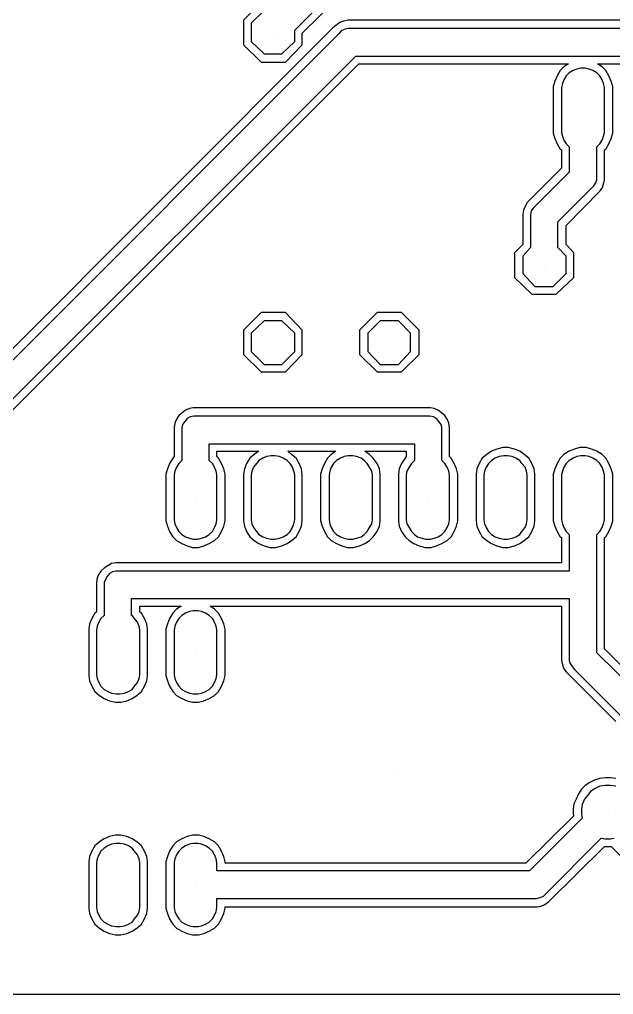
# Model space of a CAD drawing. Extents: x -4564 to 93, y -2074 to 43.
# Drawn here: x -3279 to -2500, y -2074 to -796 of the extents above; entities that cross this region are included whole.
import ezdxf

# ---------------------------------------------------------------- set-up
doc = ezdxf.new("R2010")
doc.units = 0
for name, color, linetype in [('1', 1, 'CONTINUOUS'), ('12', 12, 'CONTINUOUS'), ('3', 3, 'CONTINUOUS'), ('4', 4, 'CONTINUOUS'), ('7', 7, 'CONTINUOUS')]:
    doc.layers.add(name, color=color, linetype=linetype)

msp = doc.modelspace()

# ---------------------------------------------------------------- linework, layer by layer
at = {"layer": '1'}
for p, q in [((-2946, -813), (-2946, -813)), ((-2540, -914), (-2540, -914)), ((-2591, -1118), (-2591, -1118)), ((-2946, -1219), (-2946, -1219)), ((-2794, -1219), (-2794, -1219)), ((-3048, -1422), (-3048, -1422)), ((-2946, -1422), (-2946, -1422)), ((-2845, -1422), (-2845, -1422)), ((-2743, -1422), (-2743, -1422)), ((-2642, -1422), (-2642, -1422)), ((-2540, -1422), (-2540, -1422)), ((-3150, -1626), (-3150, -1626)), ((-3048, -1626), (-3048, -1626)), ((-3150, -1930), (-3150, -1930)), ((-3048, -1930), (-3048, -1930))]:
    msp.add_line(p, q, dxfattribs=at)
at = {"layer": '12'}
msp.add_line((-2507, -1835), (-2507, -1835), dxfattribs=at)
at = {"layer": '3'}
for p, q in [((-2918, -810), (-2736, -628)), ((-2958, -784), (-2975, -801)), ((-2975, -801), (-2975, -825)), ((-2975, -801), (-2975, -801)), ((-2860, -815), (-3699, -1653)), ((-2918, -825), (-2918, -810)), ((-2857, -811), (-2860, -815)), ((-2853, -809), (-2857, -811)), ((-2848, -808), (-2853, -809)), ((-2233, -808), (-2848, -808)), ((-2975, -825), (-2958, -841)), ((-2935, -841), (-2918, -825)), ((-2958, -841), (-2935, -841)), ((-3667, -1672), (-2838, -844)), ((-2838, -844), (-2253, -844)), ((-2558, -866), (-2562, -870)), ((-2553, -863), (-2558, -866)), ((-2548, -861), (-2553, -863)), ((-2543, -860), (-2548, -861)), ((-2537, -860), (-2543, -860)), ((-2532, -861), (-2537, -860)), ((-2527, -863), (-2532, -861)), ((-2522, -866), (-2527, -863)), ((-2518, -870), (-2522, -866)), ((-2567, -880), (-2568, -885)), ((-2565, -875), (-2567, -880)), ((-2562, -870), (-2565, -875)), ((-2515, -875), (-2518, -870)), ((-2513, -880), (-2515, -875)), ((-2512, -885), (-2513, -880)), ((-2568, -885), (-2568, -944)), ((-2512, -944), (-2512, -885)), ((-2568, -944), (-2567, -949)), ((-2513, -949), (-2512, -944)), ((-2567, -949), (-2565, -954)), ((-2565, -954), (-2562, -959)), ((-2518, -959), (-2515, -954)), ((-2515, -954), (-2513, -949)), ((-2562, -959), (-2558, -963)), ((-2558, -963), (-2558, -963)), ((-2558, -963), (-2558, -996)), ((-2522, -963), (-2518, -959)), ((-2522, -1006), (-2522, -963)), ((-2522, -963), (-2522, -963)), ((-2558, -996), (-2605, -1043)), ((-2523, -1010), (-2522, -1006)), ((-2573, -1061), (-2526, -1014)), ((-2526, -1014), (-2523, -1010)), ((-2608, -1047), (-2609, -1052)), ((-2605, -1043), (-2608, -1047)), ((-2609, -1052), (-2609, -1095)), ((-2573, -1095), (-2573, -1061)), ((-2609, -1095), (-2619, -1106)), ((-2562, -1106), (-2573, -1095)), ((-2619, -1106), (-2619, -1129)), ((-2619, -1106), (-2619, -1106)), ((-2562, -1129), (-2562, -1106)), ((-2619, -1129), (-2603, -1146)), ((-2579, -1146), (-2562, -1129)), ((-2603, -1146), (-2579, -1146)), ((-2958, -1191), (-2975, -1207)), ((-2935, -1191), (-2958, -1191)), ((-2918, -1207), (-2935, -1191)), ((-2806, -1191), (-2822, -1207)), ((-2782, -1191), (-2806, -1191)), ((-2766, -1207), (-2782, -1191)), ((-2975, -1207), (-2975, -1231)), ((-2975, -1207), (-2975, -1207)), ((-2918, -1231), (-2918, -1207)), ((-2822, -1207), (-2822, -1231)), ((-2822, -1207), (-2822, -1207)), ((-2766, -1231), (-2766, -1207)), ((-2975, -1231), (-2958, -1248)), ((-2935, -1248), (-2918, -1231)), ((-2822, -1231), (-2806, -1248)), ((-2782, -1248), (-2766, -1231)), ((-2958, -1248), (-2935, -1248)), ((-2806, -1248), (-2782, -1248)), ((-3050, -1316), (-3055, -1317)), ((-2741, -1316), (-3050, -1316)), ((-2736, -1317), (-2741, -1316)), ((-3065, -1327), (-3066, -1331)), ((-3062, -1323), (-3065, -1327)), ((-3059, -1319), (-3062, -1323)), ((-3055, -1317), (-3059, -1319)), ((-2732, -1319), (-2736, -1317)), ((-2729, -1323), (-2732, -1319)), ((-2726, -1327), (-2729, -1323)), ((-2725, -1331), (-2726, -1327)), ((-3066, -1331), (-3066, -1374)), ((-2725, -1374), (-2725, -1331)), ((-3030, -1374), (-3030, -1352)), ((-3030, -1352), (-2761, -1352)), ((-2761, -1352), (-2761, -1374)), ((-3070, -1378), (-3073, -1383)), ((-3066, -1374), (-3070, -1378)), ((-3066, -1374), (-3066, -1374)), ((-3026, -1378), (-3030, -1374)), ((-3030, -1374), (-3030, -1374)), ((-3023, -1383), (-3026, -1378)), ((-2968, -1378), (-2972, -1383)), ((-2965, -1374), (-2968, -1378)), ((-2960, -1371), (-2965, -1374)), ((-2955, -1369), (-2960, -1371)), ((-2949, -1368), (-2955, -1369)), ((-2944, -1368), (-2949, -1368)), ((-2938, -1369), (-2944, -1368)), ((-2933, -1371), (-2938, -1369)), ((-2928, -1374), (-2933, -1371)), ((-2924, -1378), (-2928, -1374)), ((-2921, -1383), (-2924, -1378)), ((-2867, -1378), (-2870, -1383)), ((-2863, -1374), (-2867, -1378)), ((-2858, -1371), (-2863, -1374)), ((-2853, -1369), (-2858, -1371)), ((-2848, -1368), (-2853, -1369)), ((-2842, -1368), (-2848, -1368)), ((-2837, -1369), (-2842, -1368)), ((-2831, -1371), (-2837, -1369)), ((-2827, -1374), (-2831, -1371)), ((-2823, -1378), (-2827, -1374)), ((-2820, -1383), (-2823, -1378)), ((-2765, -1378), (-2768, -1383)), ((-2761, -1374), (-2765, -1378)), ((-2761, -1374), (-2761, -1374)), ((-2721, -1378), (-2725, -1374)), ((-2725, -1374), (-2725, -1374)), ((-2718, -1383), (-2721, -1378)), ((-2664, -1378), (-2667, -1383)), ((-2660, -1374), (-2664, -1378)), ((-2655, -1371), (-2660, -1374)), ((-2650, -1369), (-2655, -1371)), ((-2644, -1368), (-2650, -1369)), ((-2639, -1368), (-2644, -1368)), ((-2633, -1369), (-2639, -1368)), ((-2628, -1371), (-2633, -1369)), ((-2623, -1374), (-2628, -1371)), ((-2620, -1378), (-2623, -1374)), ((-2616, -1383), (-2620, -1378)), ((-2562, -1378), (-2565, -1383)), ((-2558, -1374), (-2562, -1378)), ((-2553, -1371), (-2558, -1374)), ((-2548, -1369), (-2553, -1371)), ((-2543, -1368), (-2548, -1369)), ((-2537, -1368), (-2543, -1368)), ((-2532, -1369), (-2537, -1368)), ((-2527, -1371), (-2532, -1369)), ((-2522, -1374), (-2527, -1371)), ((-2518, -1378), (-2522, -1374)), ((-2515, -1383), (-2518, -1378)), ((-3075, -1388), (-3076, -1393)), ((-3076, -1393), (-3076, -1452)), ((-3073, -1383), (-3075, -1388)), ((-3021, -1388), (-3023, -1383)), ((-3020, -1393), (-3021, -1388)), ((-3020, -1452), (-3020, -1393)), ((-2974, -1388), (-2975, -1393)), ((-2975, -1393), (-2975, -1452)), ((-2972, -1383), (-2974, -1388)), ((-2919, -1388), (-2921, -1383)), ((-2918, -1393), (-2919, -1388)), ((-2918, -1452), (-2918, -1393)), ((-2872, -1388), (-2873, -1393)), ((-2873, -1393), (-2873, -1452)), ((-2870, -1383), (-2872, -1388)), ((-2817, -1388), (-2820, -1383)), ((-2816, -1393), (-2817, -1388)), ((-2816, -1452), (-2816, -1393)), ((-2771, -1388), (-2772, -1393)), ((-2772, -1393), (-2772, -1452)), ((-2768, -1383), (-2771, -1388)), ((-2716, -1388), (-2718, -1383)), ((-2715, -1393), (-2716, -1388)), ((-2715, -1452), (-2715, -1393)), ((-2669, -1388), (-2670, -1393)), ((-2670, -1393), (-2670, -1452)), ((-2667, -1383), (-2669, -1388)), ((-2614, -1388), (-2616, -1383)), ((-2613, -1393), (-2614, -1388)), ((-2613, -1452), (-2613, -1393)), ((-2567, -1388), (-2568, -1393)), ((-2568, -1393), (-2568, -1452)), ((-2565, -1383), (-2567, -1388)), ((-2513, -1388), (-2515, -1383)), ((-2512, -1393), (-2513, -1388)), ((-2512, -1452), (-2512, -1393)), ((-3076, -1452), (-3075, -1457)), ((-3021, -1457), (-3020, -1452)), ((-3020, -1452), (-3020, -1452)), ((-2975, -1452), (-2974, -1457)), ((-2919, -1457), (-2918, -1452)), ((-2918, -1452), (-2918, -1452)), ((-2873, -1452), (-2872, -1457)), ((-2817, -1457), (-2816, -1452)), ((-2816, -1452), (-2816, -1452)), ((-2772, -1452), (-2771, -1457)), ((-2716, -1457), (-2715, -1452)), ((-2670, -1452), (-2669, -1457)), ((-2614, -1457), (-2613, -1452)), ((-2613, -1452), (-2613, -1452)), ((-2568, -1452), (-2567, -1457)), ((-2513, -1457), (-2512, -1452)), ((-2512, -1452), (-2512, -1452)), ((-3075, -1457), (-3073, -1462)), ((-3073, -1462), (-3070, -1467)), ((-3070, -1467), (-3066, -1471)), ((-3030, -1471), (-3026, -1467)), ((-3026, -1467), (-3023, -1462)), ((-3023, -1462), (-3021, -1457)), ((-2974, -1457), (-2972, -1462)), ((-2972, -1462), (-2968, -1467)), ((-2968, -1467), (-2965, -1471)), ((-2928, -1471), (-2924, -1467)), ((-2924, -1467), (-2921, -1462)), ((-2921, -1462), (-2919, -1457)), ((-2872, -1457), (-2870, -1462)), ((-2870, -1462), (-2867, -1467)), ((-2867, -1467), (-2863, -1471)), ((-2827, -1471), (-2823, -1467)), ((-2823, -1467), (-2820, -1462)), ((-2820, -1462), (-2817, -1457)), ((-2771, -1457), (-2768, -1462)), ((-2768, -1462), (-2765, -1467)), ((-2765, -1467), (-2761, -1471)), ((-2725, -1471), (-2721, -1467)), ((-2721, -1467), (-2718, -1462)), ((-2718, -1462), (-2716, -1457)), ((-2669, -1457), (-2667, -1462)), ((-2667, -1462), (-2664, -1467)), ((-2664, -1467), (-2660, -1471)), ((-2623, -1471), (-2620, -1467)), ((-2620, -1467), (-2616, -1462)), ((-2616, -1462), (-2614, -1457)), ((-2567, -1457), (-2565, -1462)), ((-2565, -1462), (-2562, -1467)), ((-2562, -1467), (-2558, -1471)), ((-2522, -1471), (-2518, -1467)), ((-2518, -1467), (-2515, -1462)), ((-2515, -1462), (-2513, -1457)), ((-3066, -1471), (-3061, -1474)), ((-3061, -1474), (-3056, -1476)), ((-3056, -1476), (-3051, -1477)), ((-3051, -1477), (-3045, -1477)), ((-3045, -1477), (-3040, -1476)), ((-3040, -1476), (-3035, -1474)), ((-3035, -1474), (-3030, -1471)), ((-2965, -1471), (-2960, -1474)), ((-2960, -1474), (-2955, -1476)), ((-2955, -1476), (-2949, -1477)), ((-2949, -1477), (-2944, -1477)), ((-2944, -1477), (-2938, -1476)), ((-2938, -1476), (-2933, -1474)), ((-2933, -1474), (-2928, -1471)), ((-2863, -1471), (-2858, -1474)), ((-2858, -1474), (-2853, -1476)), ((-2853, -1476), (-2848, -1477)), ((-2848, -1477), (-2842, -1477)), ((-2842, -1477), (-2837, -1476)), ((-2837, -1476), (-2831, -1474)), ((-2831, -1474), (-2827, -1471)), ((-2761, -1471), (-2757, -1474)), ((-2757, -1474), (-2751, -1476)), ((-2751, -1476), (-2746, -1477)), ((-2746, -1477), (-2740, -1477)), ((-2740, -1477), (-2735, -1476)), ((-2735, -1476), (-2730, -1474)), ((-2730, -1474), (-2725, -1471)), ((-2660, -1471), (-2655, -1474)), ((-2655, -1474), (-2650, -1476)), ((-2650, -1476), (-2644, -1477)), ((-2644, -1477), (-2639, -1477)), ((-2639, -1477), (-2633, -1476)), ((-2633, -1476), (-2628, -1474)), ((-2628, -1474), (-2623, -1471)), ((-2558, -1471), (-2558, -1471)), ((-2558, -1471), (-2558, -1519)), ((-2522, -1626), (-2522, -1471)), ((-2522, -1471), (-2522, -1471)), ((-3157, -1520), (-3161, -1522)), ((-3152, -1519), (-3157, -1520)), ((-2558, -1519), (-3152, -1519)), ((-3166, -1530), (-3168, -1534)), ((-3164, -1526), (-3166, -1530)), ((-3161, -1522), (-3164, -1526)), ((-3168, -1534), (-3168, -1577)), ((-3132, -1577), (-3132, -1555)), ((-3132, -1555), (-2558, -1555)), ((-2558, -1555), (-2558, -1636)), ((-3051, -1571), (-3056, -1572)), ((-3045, -1571), (-3051, -1571)), ((-3040, -1572), (-3045, -1571)), ((-3172, -1581), (-3175, -1586)), ((-3168, -1577), (-3172, -1581)), ((-3168, -1577), (-3168, -1577)), ((-3131, -1577), (-3132, -1577)), ((-3128, -1581), (-3131, -1577)), ((-3124, -1586), (-3128, -1581)), ((-3070, -1581), (-3073, -1586)), ((-3066, -1577), (-3070, -1581)), ((-3061, -1574), (-3066, -1577)), ((-3056, -1572), (-3061, -1574)), ((-3035, -1574), (-3040, -1572)), ((-3030, -1577), (-3035, -1574)), ((-3026, -1581), (-3030, -1577)), ((-3023, -1586), (-3026, -1581)), ((-3177, -1591), (-3178, -1596)), ((-3178, -1596), (-3178, -1655)), ((-3175, -1586), (-3177, -1591)), ((-3122, -1591), (-3124, -1586)), ((-3121, -1596), (-3122, -1591)), ((-3121, -1655), (-3121, -1596)), ((-3075, -1591), (-3076, -1596)), ((-3076, -1596), (-3076, -1655)), ((-3076, -1596), (-3076, -1596)), ((-3073, -1586), (-3075, -1591)), ((-3021, -1591), (-3023, -1586)), ((-3020, -1596), (-3021, -1591)), ((-3020, -1655), (-3020, -1596)), ((-2460, -1687), (-2522, -1626)), ((-2558, -1636), (-2557, -1640)), ((-2557, -1640), (-2554, -1644)), ((-2554, -1644), (-2551, -1648)), ((-2551, -1648), (-2486, -1713)), ((-3178, -1655), (-3177, -1660)), ((-3177, -1660), (-3175, -1665)), ((-3124, -1665), (-3122, -1660)), ((-3122, -1660), (-3121, -1655)), ((-3076, -1655), (-3075, -1660)), ((-3075, -1660), (-3073, -1665)), ((-3023, -1665), (-3021, -1660)), ((-3021, -1660), (-3020, -1655)), ((-3175, -1665), (-3172, -1670)), ((-3172, -1670), (-3168, -1674)), ((-3168, -1674), (-3163, -1677)), ((-3136, -1677), (-3131, -1674)), ((-3131, -1674), (-3128, -1670)), ((-3128, -1670), (-3124, -1665)), ((-3073, -1665), (-3070, -1670)), ((-3070, -1670), (-3066, -1674)), ((-3066, -1674), (-3061, -1677)), ((-3035, -1677), (-3030, -1674)), ((-3030, -1674), (-3026, -1670)), ((-3026, -1670), (-3023, -1665)), ((-3163, -1677), (-3158, -1679)), ((-3158, -1679), (-3152, -1680)), ((-3152, -1680), (-3147, -1680)), ((-3147, -1680), (-3141, -1679)), ((-3141, -1679), (-3136, -1677)), ((-3061, -1677), (-3056, -1679)), ((-3056, -1679), (-3051, -1680)), ((-3051, -1680), (-3045, -1680)), ((-3045, -1680), (-3040, -1679)), ((-3040, -1679), (-3035, -1677)), ((-2518, -1801), (-2524, -1804)), ((-2511, -1800), (-2518, -1801)), ((-2504, -1800), (-2511, -1800)), ((-2497, -1801), (-2504, -1800)), ((-2534, -1813), (-2538, -1818)), ((-2530, -1808), (-2534, -1813)), ((-2524, -1804), (-2530, -1808)), ((-2541, -1825), (-2542, -1831)), ((-2538, -1818), (-2541, -1825)), ((-2542, -1831), (-2542, -1838)), ((-2542, -1838), (-2541, -1843)), ((-2541, -1843), (-2610, -1912)), ((-3158, -1877), (-3163, -1879)), ((-3152, -1876), (-3158, -1877)), ((-3147, -1876), (-3152, -1876)), ((-3141, -1877), (-3147, -1876)), ((-3136, -1879), (-3141, -1877)), ((-3056, -1877), (-3061, -1879)), ((-3051, -1876), (-3056, -1877)), ((-3045, -1876), (-3051, -1876)), ((-3040, -1877), (-3045, -1876)), ((-3035, -1879), (-3040, -1877)), ((-2592, -1945), (-2516, -1869)), ((-2516, -1869), (-2511, -1870)), ((-2511, -1870), (-2504, -1870)), ((-2504, -1870), (-2499, -1869)), ((-3175, -1891), (-3177, -1896)), ((-3172, -1886), (-3175, -1891)), ((-3168, -1882), (-3172, -1886)), ((-3163, -1879), (-3168, -1882)), ((-3131, -1882), (-3136, -1879)), ((-3128, -1886), (-3131, -1882)), ((-3124, -1891), (-3128, -1886)), ((-3122, -1896), (-3124, -1891)), ((-3073, -1891), (-3075, -1896)), ((-3070, -1886), (-3073, -1891)), ((-3066, -1882), (-3070, -1886)), ((-3061, -1879), (-3066, -1882)), ((-3030, -1882), (-3035, -1879)), ((-3026, -1886), (-3030, -1882)), ((-3023, -1891), (-3026, -1886)), ((-3021, -1896), (-3023, -1891)), ((-3177, -1896), (-3178, -1901)), ((-3178, -1901), (-3178, -1960)), ((-3178, -1901), (-3178, -1901)), ((-3121, -1901), (-3122, -1896)), ((-3121, -1960), (-3121, -1901)), ((-3075, -1896), (-3076, -1901)), ((-3076, -1901), (-3076, -1960)), ((-3020, -1901), (-3021, -1896)), ((-3020, -1912), (-3020, -1901)), ((-2610, -1912), (-3020, -1912)), ((-3020, -1960), (-3020, -1948)), ((-3020, -1948), (-2601, -1948)), ((-2601, -1948), (-2596, -1947)), ((-2596, -1947), (-2592, -1945)), ((-3178, -1960), (-3177, -1965)), ((-3177, -1965), (-3175, -1970)), ((-3124, -1970), (-3122, -1965)), ((-3122, -1965), (-3121, -1960)), ((-3076, -1960), (-3075, -1965)), ((-3075, -1965), (-3073, -1970)), ((-3023, -1970), (-3021, -1965)), ((-3021, -1965), (-3020, -1960)), ((-3175, -1970), (-3172, -1975)), ((-3172, -1975), (-3168, -1979)), ((-3168, -1979), (-3163, -1982)), ((-3136, -1982), (-3131, -1979)), ((-3131, -1979), (-3128, -1975)), ((-3128, -1975), (-3124, -1970)), ((-3073, -1970), (-3070, -1975)), ((-3070, -1975), (-3066, -1979)), ((-3066, -1979), (-3061, -1982)), ((-3035, -1982), (-3030, -1979)), ((-3030, -1979), (-3026, -1975)), ((-3026, -1975), (-3023, -1970)), ((-3163, -1982), (-3158, -1984)), ((-3158, -1984), (-3152, -1985)), ((-3152, -1985), (-3147, -1985)), ((-3147, -1985), (-3141, -1984)), ((-3141, -1984), (-3136, -1982)), ((-3061, -1982), (-3056, -1984)), ((-3056, -1984), (-3051, -1985)), ((-3051, -1985), (-3045, -1985)), ((-3045, -1985), (-3040, -1984)), ((-3040, -1984), (-3035, -1982)), ((59, -2074), (-4530, -2074))]:
    msp.add_line(p, q, dxfattribs=at)
at = {"layer": '4'}
for p, q in [((-2908, -814), (-2731, -638)), ((-2962, -774), (-2985, -797)), ((-2985, -797), (-2985, -829)), ((-2864, -804), (-2868, -807)), ((-2859, -800), (-2864, -804)), ((-2854, -798), (-2859, -800)), ((-2848, -797), (-2854, -798)), ((-2232, -797), (-2848, -797)), ((-2868, -807), (-3707, -1646)), ((-2908, -829), (-2908, -814)), ((-2985, -829), (-2962, -852)), ((-2930, -852), (-2908, -829)), ((-3656, -1676), (-2834, -854)), ((-2962, -852), (-2930, -852)), ((-2834, -854), (-2559, -854)), ((-2559, -854), (-2565, -858)), ((-2515, -858), (-2521, -854)), ((-2521, -854), (-2457, -854)), ((-2570, -863), (-2574, -870)), ((-2565, -858), (-2570, -863)), ((-2510, -863), (-2515, -858)), ((-2506, -870), (-2510, -863)), ((-2577, -877), (-2579, -884)), ((-2574, -870), (-2577, -877)), ((-2503, -877), (-2506, -870)), ((-2501, -884), (-2503, -877)), ((-2579, -884), (-2579, -945)), ((-2501, -945), (-2501, -884)), ((-2579, -945), (-2577, -952)), ((-2503, -952), (-2501, -945)), ((-2501, -945), (-2501, -945)), ((-2577, -952), (-2574, -959)), ((-2506, -959), (-2503, -952)), ((-2574, -959), (-2570, -966)), ((-2570, -966), (-2568, -967)), ((-2568, -967), (-2568, -991)), ((-2512, -967), (-2510, -966)), ((-2512, -1006), (-2512, -967)), ((-2510, -966), (-2506, -959)), ((-2568, -991), (-2613, -1036)), ((-2513, -1012), (-2512, -1006)), ((-2562, -1066), (-2518, -1021)), ((-2518, -1021), (-2515, -1017)), ((-2515, -1017), (-2513, -1012)), ((-2618, -1046), (-2619, -1051)), ((-2616, -1041), (-2618, -1046)), ((-2613, -1036), (-2616, -1041)), ((-2619, -1051), (-2619, -1091)), ((-2562, -1091), (-2562, -1066)), ((-2619, -1091), (-2630, -1102)), ((-2552, -1102), (-2562, -1091)), ((-2630, -1102), (-2630, -1134)), ((-2552, -1134), (-2552, -1102)), ((-2630, -1134), (-2607, -1156)), ((-2575, -1156), (-2552, -1134)), ((-2607, -1156), (-2575, -1156)), ((-2962, -1180), (-2985, -1203)), ((-2930, -1180), (-2962, -1180)), ((-2908, -1203), (-2930, -1180)), ((-2810, -1180), (-2833, -1203)), ((-2778, -1180), (-2810, -1180)), ((-2755, -1203), (-2778, -1180)), ((-2985, -1203), (-2985, -1235)), ((-2985, -1203), (-2985, -1203)), ((-2908, -1235), (-2908, -1203)), ((-2833, -1203), (-2833, -1235)), ((-2833, -1203), (-2833, -1203)), ((-2755, -1235), (-2755, -1203)), ((-2985, -1235), (-2962, -1258)), ((-2930, -1258), (-2908, -1235)), ((-2833, -1235), (-2810, -1258)), ((-2778, -1258), (-2755, -1235)), ((-2962, -1258), (-2930, -1258)), ((-2810, -1258), (-2778, -1258)), ((-3070, -1315), (-3073, -1320)), ((-3066, -1312), (-3070, -1315)), ((-3061, -1308), (-3066, -1312)), ((-3056, -1306), (-3061, -1308)), ((-3051, -1305), (-3056, -1306)), ((-2740, -1305), (-3051, -1305)), ((-2735, -1306), (-2740, -1305)), ((-2730, -1308), (-2735, -1306)), ((-2725, -1312), (-2730, -1308)), ((-2721, -1315), (-2725, -1312)), ((-2718, -1320), (-2721, -1315)), ((-3075, -1325), (-3076, -1331)), ((-3073, -1320), (-3075, -1325)), ((-2716, -1325), (-2718, -1320)), ((-2715, -1331), (-2716, -1325)), ((-3076, -1331), (-3076, -1369)), ((-2715, -1369), (-2715, -1331)), ((-3020, -1369), (-3020, -1362)), ((-3020, -1362), (-2965, -1362)), ((-2971, -1366), (-2977, -1371)), ((-2965, -1362), (-2971, -1366)), ((-2922, -1366), (-2927, -1362)), ((-2927, -1362), (-2864, -1362)), ((-2916, -1371), (-2922, -1366)), ((-2870, -1366), (-2875, -1371)), ((-2864, -1362), (-2870, -1366)), ((-2820, -1366), (-2826, -1362)), ((-2826, -1362), (-2772, -1362)), ((-2815, -1371), (-2820, -1366)), ((-2772, -1362), (-2772, -1369)), ((-2666, -1366), (-2672, -1371)), ((-2660, -1362), (-2666, -1366)), ((-2653, -1359), (-2660, -1362)), ((-2645, -1357), (-2653, -1359)), ((-2638, -1357), (-2645, -1357)), ((-2630, -1359), (-2638, -1357)), ((-2623, -1362), (-2630, -1359)), ((-2617, -1366), (-2623, -1362)), ((-2611, -1371), (-2617, -1366)), ((-2565, -1366), (-2570, -1371)), ((-2558, -1362), (-2565, -1366)), ((-2551, -1359), (-2558, -1362)), ((-2544, -1357), (-2551, -1359)), ((-2536, -1357), (-2544, -1357)), ((-2529, -1359), (-2536, -1357)), ((-2522, -1362), (-2529, -1359)), ((-2515, -1366), (-2522, -1362)), ((-2510, -1371), (-2515, -1366)), ((-3082, -1378), (-3085, -1385)), ((-3078, -1371), (-3082, -1378)), ((-3076, -1369), (-3078, -1371)), ((-3018, -1371), (-3020, -1369)), ((-3014, -1378), (-3018, -1371)), ((-3011, -1385), (-3014, -1378)), ((-2981, -1378), (-2984, -1385)), ((-2977, -1371), (-2981, -1378)), ((-2912, -1378), (-2916, -1371)), ((-2909, -1385), (-2912, -1378)), ((-2879, -1378), (-2882, -1385)), ((-2875, -1371), (-2879, -1378)), ((-2810, -1378), (-2815, -1371)), ((-2807, -1385), (-2810, -1378)), ((-2778, -1378), (-2781, -1385)), ((-2773, -1371), (-2778, -1378)), ((-2772, -1369), (-2773, -1371)), ((-2713, -1371), (-2715, -1369)), ((-2709, -1378), (-2713, -1371)), ((-2706, -1385), (-2709, -1378)), ((-2676, -1378), (-2679, -1385)), ((-2672, -1371), (-2676, -1378)), ((-2607, -1378), (-2611, -1371)), ((-2604, -1385), (-2607, -1378)), ((-2574, -1378), (-2577, -1385)), ((-2570, -1371), (-2574, -1378)), ((-2506, -1378), (-2510, -1371)), ((-2503, -1385), (-2506, -1378)), ((-3085, -1385), (-3087, -1392)), ((-3087, -1392), (-3087, -1453)), ((-3009, -1392), (-3011, -1385)), ((-3009, -1453), (-3009, -1392)), ((-2984, -1385), (-2985, -1392)), ((-2985, -1392), (-2985, -1453)), ((-2908, -1392), (-2909, -1385)), ((-2908, -1453), (-2908, -1392)), ((-2882, -1385), (-2884, -1392)), ((-2884, -1392), (-2884, -1453)), ((-2806, -1392), (-2807, -1385)), ((-2806, -1453), (-2806, -1392)), ((-2781, -1385), (-2782, -1392)), ((-2782, -1392), (-2782, -1453)), ((-2704, -1392), (-2706, -1385)), ((-2704, -1453), (-2704, -1392)), ((-2679, -1385), (-2680, -1392)), ((-2680, -1392), (-2680, -1453)), ((-2603, -1392), (-2604, -1385)), ((-2603, -1453), (-2603, -1392)), ((-2577, -1385), (-2579, -1392)), ((-2579, -1392), (-2579, -1453)), ((-2501, -1392), (-2503, -1385)), ((-2501, -1453), (-2501, -1392)), ((-3087, -1453), (-3085, -1460)), ((-3011, -1460), (-3009, -1453)), ((-2985, -1453), (-2984, -1460)), ((-2909, -1460), (-2908, -1453)), ((-2884, -1453), (-2882, -1460)), ((-2807, -1460), (-2806, -1453)), ((-2806, -1453), (-2806, -1453)), ((-2782, -1453), (-2781, -1460)), ((-2706, -1460), (-2704, -1453)), ((-2680, -1453), (-2679, -1460)), ((-2604, -1460), (-2603, -1453)), ((-2603, -1453), (-2603, -1453)), ((-2579, -1453), (-2577, -1460)), ((-2503, -1460), (-2501, -1453)), ((-2501, -1453), (-2501, -1453)), ((-3085, -1460), (-3082, -1467)), ((-3082, -1467), (-3078, -1474)), ((-3018, -1474), (-3014, -1467)), ((-3014, -1467), (-3011, -1460)), ((-2984, -1460), (-2981, -1467)), ((-2981, -1467), (-2977, -1474)), ((-2916, -1474), (-2912, -1467)), ((-2912, -1467), (-2909, -1460)), ((-2882, -1460), (-2879, -1467)), ((-2879, -1467), (-2875, -1474)), ((-2815, -1474), (-2810, -1467)), ((-2810, -1467), (-2807, -1460)), ((-2781, -1460), (-2778, -1467)), ((-2778, -1467), (-2773, -1474)), ((-2713, -1474), (-2709, -1467)), ((-2709, -1467), (-2706, -1460)), ((-2679, -1460), (-2676, -1467)), ((-2676, -1467), (-2672, -1474)), ((-2611, -1474), (-2607, -1467)), ((-2607, -1467), (-2604, -1460)), ((-2577, -1460), (-2574, -1467)), ((-2574, -1467), (-2570, -1474)), ((-2510, -1474), (-2506, -1467)), ((-2506, -1467), (-2503, -1460)), ((-3078, -1474), (-3073, -1479)), ((-3073, -1479), (-3066, -1483)), ((-3030, -1483), (-3023, -1479)), ((-3023, -1479), (-3018, -1474)), ((-2977, -1474), (-2971, -1479)), ((-2971, -1479), (-2965, -1483)), ((-2928, -1483), (-2922, -1479)), ((-2922, -1479), (-2916, -1474)), ((-2875, -1474), (-2870, -1479)), ((-2870, -1479), (-2863, -1483)), ((-2826, -1483), (-2820, -1479)), ((-2820, -1479), (-2815, -1474)), ((-2773, -1474), (-2768, -1479)), ((-2768, -1479), (-2762, -1483)), ((-2725, -1483), (-2718, -1479)), ((-2718, -1479), (-2713, -1474)), ((-2672, -1474), (-2666, -1479)), ((-2666, -1479), (-2660, -1483)), ((-2623, -1483), (-2617, -1479)), ((-2617, -1479), (-2611, -1474)), ((-2570, -1474), (-2568, -1475)), ((-2568, -1475), (-2568, -1508)), ((-2512, -1475), (-2510, -1474)), ((-2512, -1621), (-2512, -1475)), ((-3066, -1483), (-3059, -1486)), ((-3059, -1486), (-3052, -1488)), ((-3052, -1488), (-3044, -1488)), ((-3044, -1488), (-3037, -1486)), ((-3037, -1486), (-3030, -1483)), ((-2965, -1483), (-2958, -1486)), ((-2958, -1486), (-2950, -1488)), ((-2950, -1488), (-2943, -1488)), ((-2943, -1488), (-2935, -1486)), ((-2935, -1486), (-2928, -1483)), ((-2863, -1483), (-2856, -1486)), ((-2856, -1486), (-2849, -1488)), ((-2849, -1488), (-2841, -1488)), ((-2841, -1488), (-2833, -1486)), ((-2833, -1486), (-2826, -1483)), ((-2762, -1483), (-2755, -1486)), ((-2755, -1486), (-2747, -1488)), ((-2747, -1488), (-2739, -1488)), ((-2739, -1488), (-2732, -1486)), ((-2732, -1486), (-2725, -1483)), ((-2660, -1483), (-2653, -1486)), ((-2653, -1486), (-2645, -1488)), ((-2645, -1488), (-2638, -1488)), ((-2638, -1488), (-2630, -1486)), ((-2630, -1486), (-2623, -1483)), ((-3152, -1508), (-3158, -1509)), ((-2568, -1508), (-3152, -1508)), ((-3172, -1519), (-3175, -1523)), ((-3168, -1515), (-3172, -1519)), ((-3163, -1512), (-3168, -1515)), ((-3158, -1509), (-3163, -1512)), ((-3177, -1528), (-3178, -1534)), ((-3175, -1523), (-3177, -1528)), ((-3178, -1534), (-3178, -1573)), ((-3121, -1573), (-3121, -1565)), ((-3121, -1565), (-3067, -1565)), ((-3073, -1569), (-3078, -1574)), ((-3067, -1565), (-3073, -1569)), ((-3023, -1569), (-3029, -1565)), ((-3029, -1565), (-2568, -1565)), ((-3018, -1574), (-3023, -1569)), ((-2568, -1565), (-2568, -1636)), ((-3184, -1581), (-3187, -1588)), ((-3180, -1574), (-3184, -1581)), ((-3178, -1573), (-3180, -1574)), ((-3119, -1574), (-3121, -1573)), ((-3115, -1581), (-3119, -1574)), ((-3112, -1588), (-3115, -1581)), ((-3082, -1581), (-3085, -1588)), ((-3078, -1574), (-3082, -1581)), ((-3014, -1581), (-3018, -1574)), ((-3011, -1588), (-3014, -1581)), ((-3187, -1588), (-3188, -1595)), ((-3188, -1595), (-3188, -1656)), ((-3111, -1595), (-3112, -1588)), ((-3111, -1656), (-3111, -1595)), ((-3085, -1588), (-3087, -1595)), ((-3087, -1595), (-3087, -1656)), ((-3009, -1595), (-3011, -1588)), ((-3009, -1656), (-3009, -1595)), ((-2457, -1676), (-2512, -1621)), ((-2568, -1636), (-2567, -1642)), ((-2567, -1642), (-2565, -1647)), ((-2565, -1647), (-2562, -1651)), ((-3188, -1656), (-3187, -1663)), ((-3112, -1663), (-3111, -1656)), ((-3087, -1656), (-3085, -1663)), ((-3011, -1663), (-3009, -1656)), ((-2562, -1651), (-2558, -1655)), ((-2558, -1655), (-2497, -1716)), ((-3187, -1663), (-3184, -1670)), ((-3184, -1670), (-3180, -1677)), ((-3119, -1677), (-3115, -1670)), ((-3115, -1670), (-3112, -1663)), ((-3085, -1663), (-3082, -1670)), ((-3082, -1670), (-3078, -1677)), ((-3018, -1677), (-3014, -1670)), ((-3014, -1670), (-3011, -1663)), ((-3180, -1677), (-3174, -1682)), ((-3174, -1682), (-3168, -1686)), ((-3168, -1686), (-3161, -1689)), ((-3138, -1689), (-3131, -1686)), ((-3131, -1686), (-3125, -1682)), ((-3125, -1682), (-3119, -1677)), ((-3078, -1677), (-3073, -1682)), ((-3073, -1682), (-3066, -1686)), ((-3066, -1686), (-3059, -1689)), ((-3037, -1689), (-3030, -1686)), ((-3030, -1686), (-3023, -1682)), ((-3023, -1682), (-3018, -1677)), ((-3161, -1689), (-3153, -1691)), ((-3153, -1691), (-3146, -1691)), ((-3146, -1691), (-3138, -1689)), ((-3059, -1689), (-3052, -1691)), ((-3052, -1691), (-3044, -1691)), ((-3044, -1691), (-3037, -1689)), ((-2537, -1800), (-2542, -1805)), ((-2531, -1796), (-2537, -1800)), ((-2525, -1793), (-2531, -1796)), ((-2518, -1791), (-2525, -1793)), ((-2511, -1790), (-2518, -1791)), ((-2504, -1790), (-2511, -1790)), ((-2497, -1791), (-2504, -1790)), ((-2546, -1811), (-2549, -1818)), ((-2542, -1805), (-2546, -1811)), ((-2552, -1824), (-2553, -1831)), ((-2549, -1818), (-2552, -1824)), ((-2552, -1840), (-2615, -1902)), ((-2553, -1831), (-2553, -1838)), ((-2553, -1838), (-2552, -1840)), ((-3153, -1865), (-3161, -1867)), ((-3146, -1865), (-3153, -1865)), ((-3138, -1867), (-3146, -1865)), ((-3052, -1865), (-3059, -1867)), ((-3044, -1865), (-3052, -1865)), ((-3037, -1867), (-3044, -1865)), ((-3174, -1874), (-3180, -1879)), ((-3168, -1870), (-3174, -1874)), ((-3161, -1867), (-3168, -1870)), ((-3131, -1870), (-3138, -1867)), ((-3125, -1874), (-3131, -1870)), ((-3119, -1879), (-3125, -1874)), ((-3073, -1874), (-3078, -1879)), ((-3066, -1870), (-3073, -1874)), ((-3059, -1867), (-3066, -1870)), ((-3030, -1870), (-3037, -1867)), ((-3023, -1874), (-3030, -1870)), ((-3018, -1879), (-3023, -1874)), ((-3184, -1886), (-3187, -1893)), ((-3180, -1879), (-3184, -1886)), ((-3115, -1886), (-3119, -1879)), ((-3112, -1893), (-3115, -1886)), ((-3082, -1886), (-3085, -1893)), ((-3078, -1879), (-3082, -1886)), ((-3014, -1886), (-3018, -1879)), ((-3011, -1893), (-3014, -1886)), ((-2585, -1952), (-2512, -1880)), ((-2512, -1880), (-2511, -1880)), ((-2511, -1880), (-2504, -1880)), ((-2504, -1880), (-2503, -1880)), ((-2503, -1880), (-2457, -1926)), ((-3187, -1893), (-3188, -1900)), ((-3188, -1900), (-3188, -1961)), ((-3188, -1900), (-3188, -1900)), ((-3111, -1900), (-3112, -1893)), ((-3111, -1961), (-3111, -1900)), ((-3085, -1893), (-3087, -1900)), ((-3087, -1900), (-3087, -1961)), ((-3009, -1900), (-3011, -1893)), ((-3009, -1902), (-3009, -1900)), ((-2615, -1902), (-3009, -1902)), ((-2590, -1956), (-2585, -1952)), ((-3188, -1961), (-3187, -1968)), ((-3187, -1968), (-3184, -1975)), ((-3115, -1975), (-3112, -1968)), ((-3112, -1968), (-3111, -1961)), ((-3087, -1961), (-3085, -1968)), ((-3085, -1968), (-3082, -1975)), ((-3014, -1975), (-3011, -1968)), ((-3011, -1968), (-3009, -1961)), ((-3009, -1961), (-3009, -1959)), ((-3009, -1959), (-2600, -1959)), ((-2600, -1959), (-2595, -1958)), ((-2595, -1958), (-2590, -1956)), ((-3184, -1975), (-3180, -1982)), ((-3119, -1982), (-3115, -1975)), ((-3082, -1975), (-3078, -1982)), ((-3018, -1982), (-3014, -1975)), ((-3180, -1982), (-3174, -1987)), ((-3174, -1987), (-3168, -1991)), ((-3168, -1991), (-3161, -1994)), ((-3138, -1994), (-3131, -1991)), ((-3131, -1991), (-3125, -1987)), ((-3125, -1987), (-3119, -1982)), ((-3078, -1982), (-3073, -1987)), ((-3073, -1987), (-3066, -1991)), ((-3066, -1991), (-3059, -1994)), ((-3037, -1994), (-3030, -1991)), ((-3030, -1991), (-3023, -1987)), ((-3023, -1987), (-3018, -1982)), ((-3161, -1994), (-3153, -1996)), ((-3153, -1996), (-3146, -1996)), ((-3146, -1996), (-3138, -1994)), ((-3059, -1994), (-3052, -1996)), ((-3052, -1996), (-3044, -1996)), ((-3044, -1996), (-3037, -1994)), ((59, -2074), (-4530, -2074))]:
    msp.add_line(p, q, dxfattribs=at)
at = {"layer": '7'}
msp.add_line((-2786, -1778), (-2786, -1778), dxfattribs=at)

doc.saveas('drawing.dxf')
